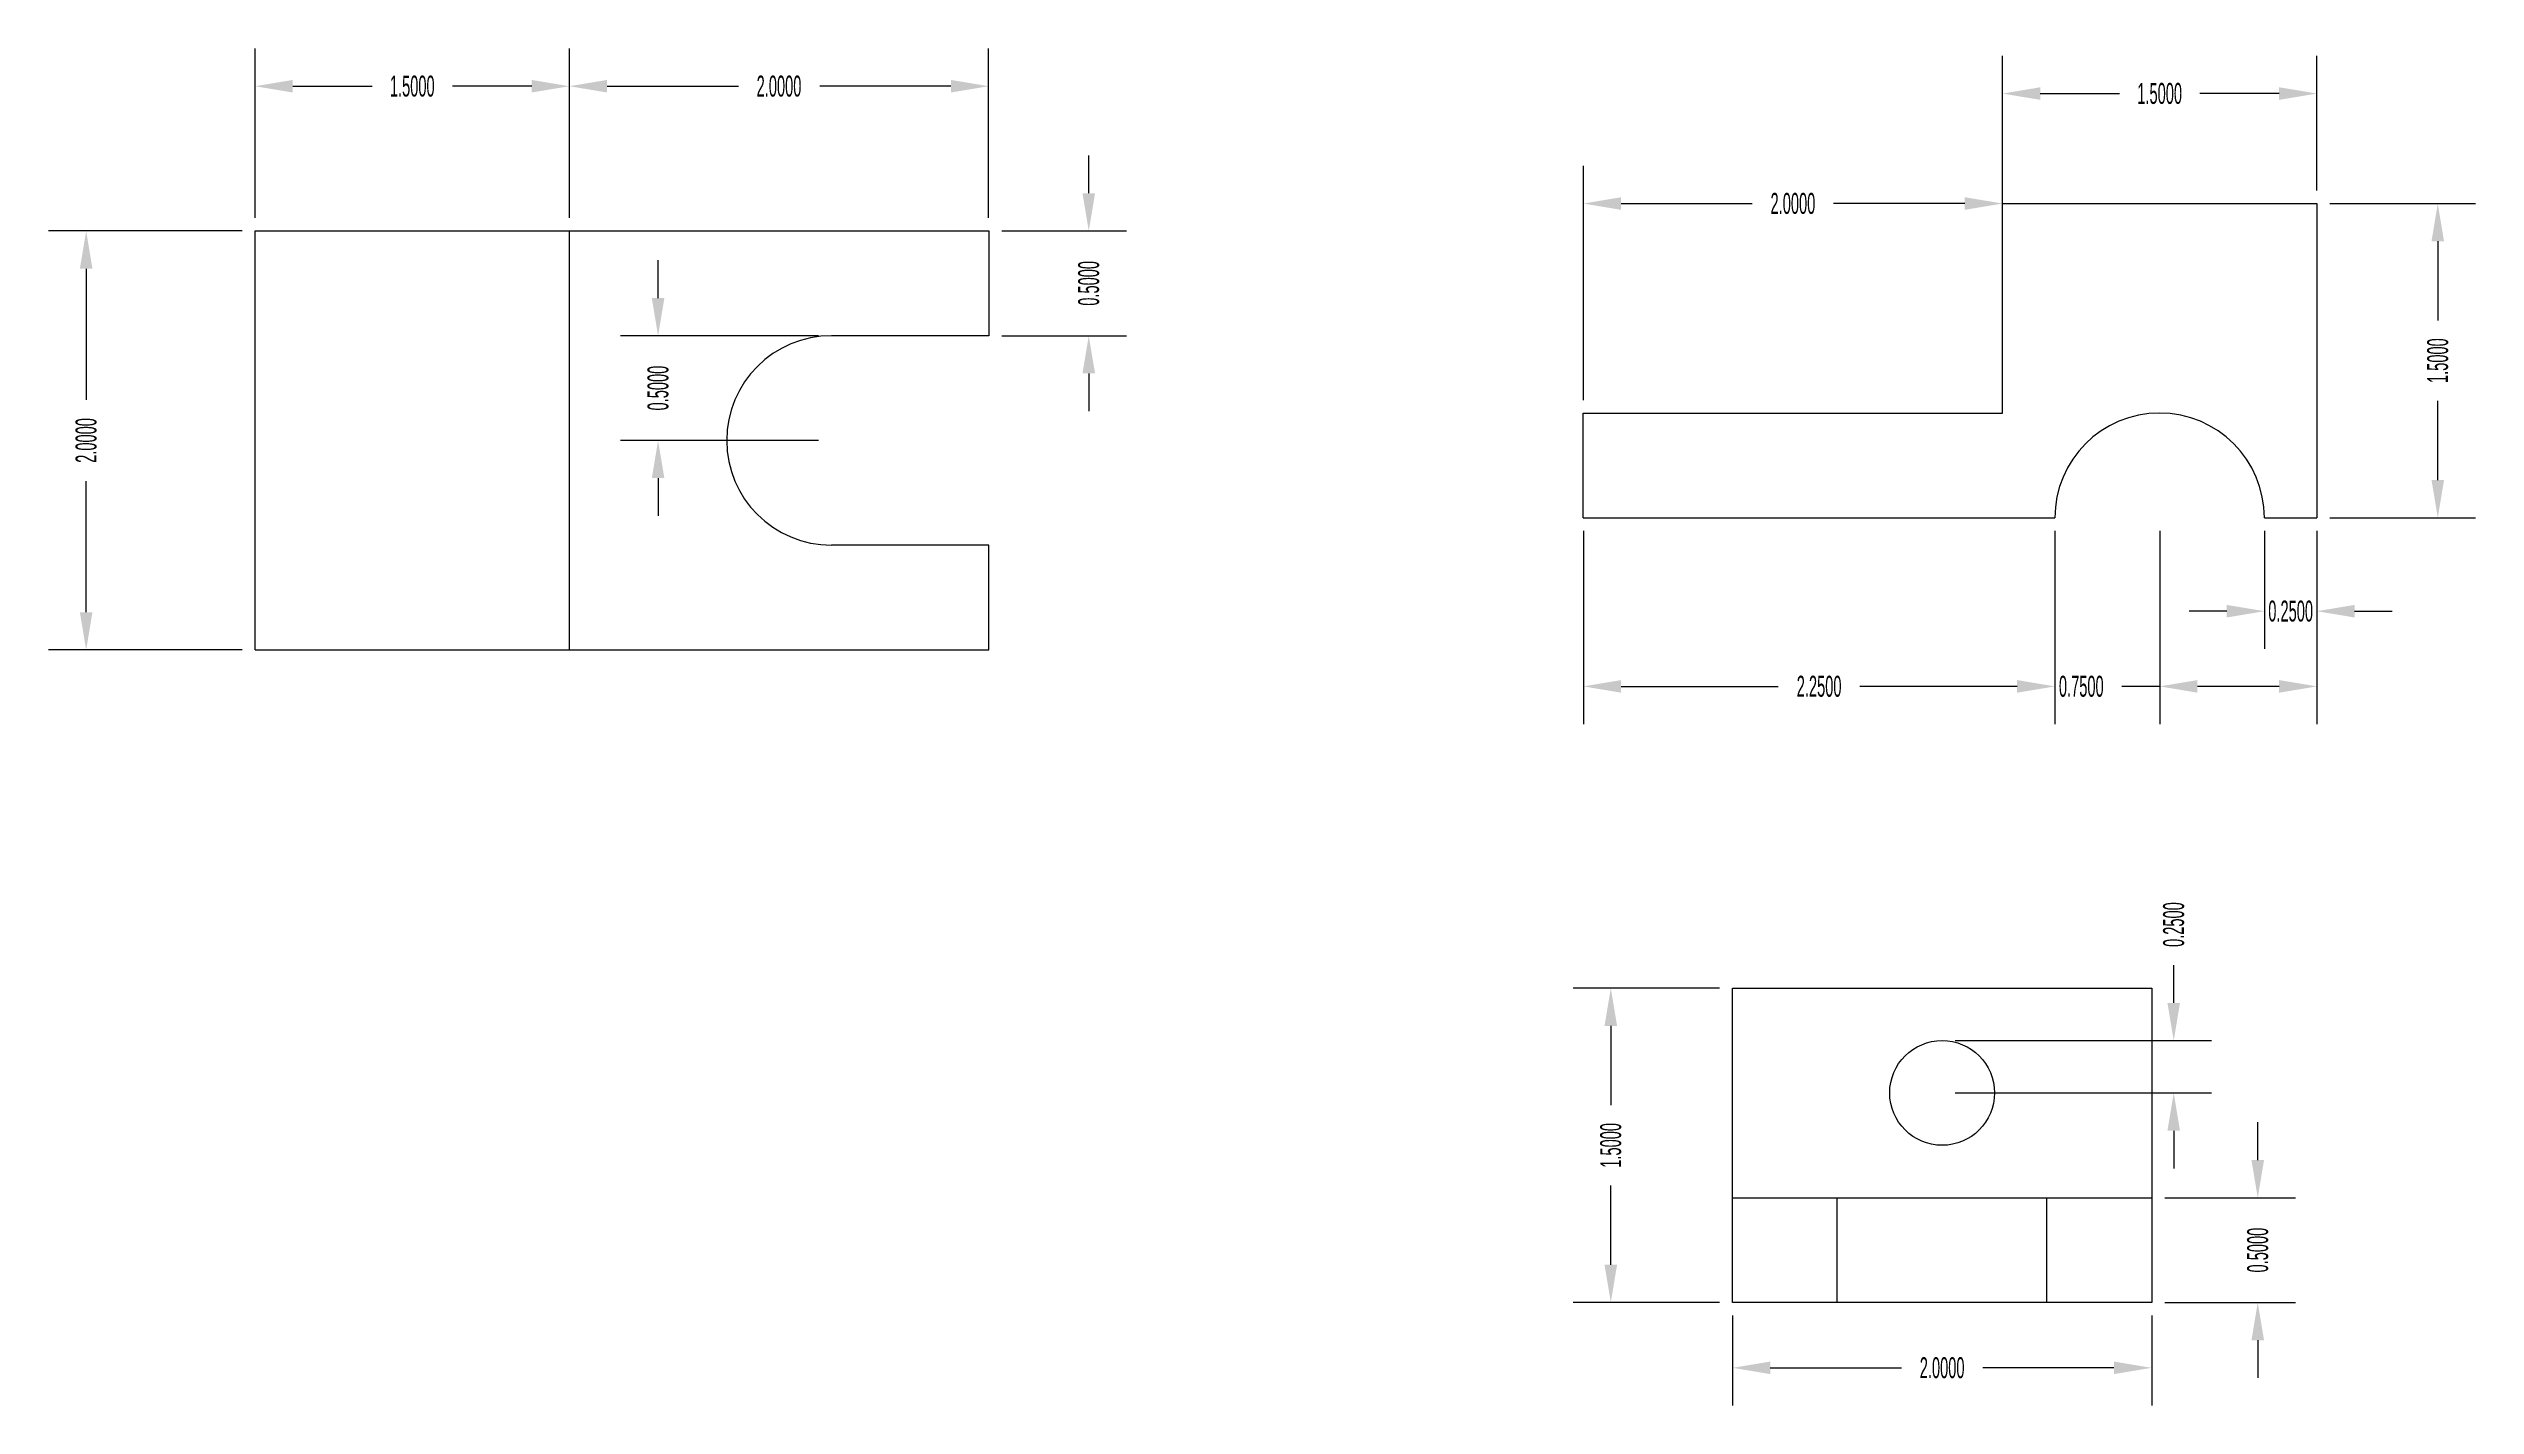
# Model space of a CAD drawing. Header units: millimetres. Extents: x 0.7 to 12.3, y 0.1 to 6.5.
import ezdxf

# ---------------------------------------------------------------- set-up
doc = ezdxf.new("R2010")
doc.units = ezdxf.units.MM
doc.layers.add('Dimensions', color=21, linetype='Continuous')
doc.styles.get("Standard").update_dxf_attribs({"font": 'arial.ttf', "width": 0.5, "height": 0.1})
doc.dimstyles.get("Standard").update_dxf_attribs({"dimtxt": 0.001, "dimasz": 0.18, "dimexe": 0.18, "dimexo": 0.0625, "dimgap": 0.09, "dimtad": 0, "dimdec": 4, "dimzin": 0, "dimdsep": 46, "dimtxsty": 'Standard', "dimcen": 0.09, "dimadec": 0, "dimazin": 0, "dimtfac": 1, "dimtdec": 4, "dimtofl": 0, "dimtmove": 0, "dimatfit": 3, "dimfxl": 1, "dimtolj": 1, "dimtzin": 0, "dimarcsym": 0})

# ---------------------------------------------------------------- blocks, each defined once
blk = doc.blocks.new('*D6')
at = {"layer": 'Defpoints', "color": 0, "transparency": 16777216}
for p in [(10.026, 6.325), (10.026, 5.8), (11.526, 5.8)]:
    blk.add_point(p, dxfattribs=at)
at = {"layer": 'Dimensions', "color": 0, "lineweight": -2, "transparency": 16777216}
for p, q in [((10.026, 5.862), (10.026, 6.505)), ((11.526, 5.862), (11.526, 6.505)), ((10.206, 6.325), (10.584, 6.325)), ((11.346, 6.325), (10.967, 6.325))]:
    blk.add_line(p, q, dxfattribs=at)
at = {"layer": 'Dimensions', "color": 0, "transparency": 16777216}
for points in [[(10.206, 6.355), (10.206, 6.295), (10.026, 6.325)], [(11.346, 6.355), (11.346, 6.295), (11.526, 6.325)]]:
    blk.add_solid(points, dxfattribs=at)
at = {"layer": 'Dimensions', "color": 0, "transparency": 16777216, "insert": (10.776, 6.325), "char_height": 0.1, "attachment_point": 5}
blk.add_mtext('\\A1;1.5000', dxfattribs=at)
blk = doc.blocks.new('*D7')
at = {"layer": 'Defpoints', "color": 0, "transparency": 16777216}
for p in [(11.526, 5.8), (11.526, 4.3), (12.103, 4.3)]:
    blk.add_point(p, dxfattribs=at)
at = {"layer": 'Dimensions', "color": 0, "lineweight": -2, "transparency": 16777216}
for p, q in [((11.588, 5.8), (12.283, 5.8)), ((12.103, 5.62), (12.103, 5.241)), ((12.103, 4.48), (12.103, 4.858)), ((11.588, 4.3), (12.283, 4.3))]:
    blk.add_line(p, q, dxfattribs=at)
at = {"layer": 'Dimensions', "color": 0, "transparency": 16777216}
for points in [[(12.073, 5.62), (12.133, 5.62), (12.103, 5.8)], [(12.073, 4.48), (12.133, 4.48), (12.103, 4.3)]]:
    blk.add_solid(points, dxfattribs=at)
at = {"layer": 'Dimensions', "color": 0, "transparency": 16777216, "insert": (12.103, 5.05), "char_height": 0.1, "attachment_point": 5, "rotation": 90}
blk.add_mtext('\\A1;1.5000', dxfattribs=at)
blk = doc.blocks.new('*D8')
at = {"layer": 'Defpoints', "color": 0, "transparency": 16777216}
for p in [(11.276, 4.3), (11.526, 4.3), (11.276, 3.854)]:
    blk.add_point(p, dxfattribs=at)
at = {"layer": 'Dimensions', "color": 0, "lineweight": -2, "transparency": 16777216}
for p, q in [((11.276, 4.237), (11.276, 3.674)), ((11.526, 4.237), (11.526, 3.674)), ((11.096, 3.854), (10.916, 3.854)), ((11.706, 3.854), (11.886, 3.854))]:
    blk.add_line(p, q, dxfattribs=at)
at = {"layer": 'Dimensions', "color": 0, "transparency": 16777216}
for points in [[(11.096, 3.884), (11.096, 3.824), (11.276, 3.854)], [(11.706, 3.884), (11.706, 3.824), (11.526, 3.854)]]:
    blk.add_solid(points, dxfattribs=at)
at = {"layer": 'Dimensions', "color": 0, "transparency": 16777216, "insert": (11.401, 3.854), "char_height": 0.1, "attachment_point": 5}
blk.add_mtext('\\A1;0.2500', dxfattribs=at)
blk = doc.blocks.new('*D9')
at = {"layer": 'Defpoints', "color": 0, "transparency": 16777216}
for p in [(10.776, 4.3), (11.526, 4.3), (10.776, 3.495)]:
    blk.add_point(p, dxfattribs=at)
at = {"layer": 'Dimensions', "color": 0, "lineweight": -2, "transparency": 16777216}
for p, q in [((10.776, 4.237), (10.776, 3.315)), ((11.526, 4.237), (11.526, 3.315)), ((10.776, 3.495), (10.596, 3.495)), ((11.346, 3.495), (10.956, 3.495))]:
    blk.add_line(p, q, dxfattribs=at)
at = {"layer": 'Dimensions', "color": 0, "transparency": 16777216}
for points in [[(10.956, 3.525), (10.956, 3.465), (10.776, 3.495)], [(11.346, 3.525), (11.346, 3.465), (11.526, 3.495)]]:
    blk.add_solid(points, dxfattribs=at)
at = {"layer": 'Dimensions', "color": 0, "transparency": 16777216, "insert": (10.402, 3.495), "char_height": 0.1, "attachment_point": 5}
blk.add_mtext('\\A1;0.7500', dxfattribs=at)
blk = doc.blocks.new('*D10')
at = {"layer": 'Defpoints', "color": 0, "transparency": 16777216}
for p in [(10.026, 5.8), (8.026, 4.8), (10.026, 4.8)]:
    blk.add_point(p, dxfattribs=at)
at = {"layer": 'Dimensions', "color": 0, "lineweight": -2, "transparency": 16777216}
for p, q in [((8.026, 4.862), (8.026, 5.98)), ((10.026, 4.862), (10.026, 5.98)), ((8.206, 5.8), (8.831, 5.8)), ((9.846, 5.8), (9.22, 5.8))]:
    blk.add_line(p, q, dxfattribs=at)
at = {"layer": 'Dimensions', "color": 0, "transparency": 16777216}
for points in [[(8.206, 5.83), (8.206, 5.77), (8.026, 5.8)], [(9.846, 5.83), (9.846, 5.77), (10.026, 5.8)]]:
    blk.add_solid(points, dxfattribs=at)
at = {"layer": 'Dimensions', "color": 0, "transparency": 16777216, "insert": (9.026, 5.8), "char_height": 0.1, "attachment_point": 5}
blk.add_mtext('\\A1;2.0000', dxfattribs=at)
blk = doc.blocks.new('*D11')
at = {"layer": 'Defpoints', "color": 0, "transparency": 16777216}
for p in [(8.026, 4.3), (10.276, 4.3), (8.026, 3.495)]:
    blk.add_point(p, dxfattribs=at)
at = {"layer": 'Dimensions', "color": 0, "lineweight": -2, "transparency": 16777216}
for p, q in [((8.026, 4.237), (8.026, 3.315)), ((10.276, 4.237), (10.276, 3.315)), ((8.206, 3.495), (8.956, 3.495)), ((10.096, 3.495), (9.345, 3.495))]:
    blk.add_line(p, q, dxfattribs=at)
at = {"layer": 'Dimensions', "color": 0, "transparency": 16777216}
for points in [[(8.206, 3.525), (8.206, 3.465), (8.026, 3.495)], [(10.096, 3.525), (10.096, 3.465), (10.276, 3.495)]]:
    blk.add_solid(points, dxfattribs=at)
at = {"layer": 'Dimensions', "color": 0, "transparency": 16777216, "insert": (9.151, 3.495), "char_height": 0.1, "attachment_point": 5}
blk.add_mtext('\\A1;2.2500', dxfattribs=at)
blk = doc.blocks.new('*D12')
at = {"layer": 'Defpoints', "color": 0, "transparency": 16777216}
for p in [(5.188, 5.669), (5.188, 5.169), (5.666, 5.169)]:
    blk.add_point(p, dxfattribs=at)
at = {"layer": 'Dimensions', "color": 0, "lineweight": -2, "transparency": 16777216}
for p, q in [((5.666, 5.849), (5.666, 6.029)), ((5.251, 5.669), (5.846, 5.669)), ((5.251, 5.169), (5.846, 5.169)), ((5.666, 4.989), (5.666, 4.809))]:
    blk.add_line(p, q, dxfattribs=at)
at = {"layer": 'Dimensions', "color": 0, "transparency": 16777216}
for points in [[(5.636, 5.849), (5.696, 5.849), (5.666, 5.669)], [(5.636, 4.989), (5.696, 4.989), (5.666, 5.169)]]:
    blk.add_solid(points, dxfattribs=at)
at = {"layer": 'Dimensions', "color": 0, "transparency": 16777216, "insert": (5.666, 5.419), "char_height": 0.1, "attachment_point": 5, "rotation": 90}
blk.add_mtext('\\A1;0.5000', dxfattribs=at)
blk = doc.blocks.new('*D13')
at = {"layer": 'Defpoints', "color": 0, "transparency": 16777216}
for p in [(3.188, 6.36), (3.188, 5.669), (5.188, 5.669)]:
    blk.add_point(p, dxfattribs=at)
at = {"layer": 'Dimensions', "color": 0, "lineweight": -2, "transparency": 16777216}
for p, q in [((3.188, 5.731), (3.188, 6.54)), ((5.188, 5.731), (5.188, 6.54)), ((3.368, 6.36), (3.994, 6.36)), ((5.008, 6.36), (4.383, 6.36))]:
    blk.add_line(p, q, dxfattribs=at)
at = {"layer": 'Dimensions', "color": 0, "transparency": 16777216}
for points in [[(3.368, 6.39), (3.368, 6.33), (3.188, 6.36)], [(5.008, 6.39), (5.008, 6.33), (5.188, 6.36)]]:
    blk.add_solid(points, dxfattribs=at)
at = {"layer": 'Dimensions', "color": 0, "transparency": 16777216, "insert": (4.188, 6.36), "char_height": 0.1, "attachment_point": 5}
blk.add_mtext('\\A1;2.0000', dxfattribs=at)
blk = doc.blocks.new('*D14')
at = {"layer": 'Defpoints', "color": 0, "transparency": 16777216}
for p in [(3.188, 6.36), (1.688, 5.669), (3.188, 5.669)]:
    blk.add_point(p, dxfattribs=at)
at = {"layer": 'Dimensions', "color": 0, "lineweight": -2, "transparency": 16777216}
for p, q in [((1.688, 5.731), (1.688, 6.54)), ((3.188, 5.731), (3.188, 6.54)), ((1.868, 6.36), (2.247, 6.36)), ((3.008, 6.36), (2.63, 6.36))]:
    blk.add_line(p, q, dxfattribs=at)
at = {"layer": 'Dimensions', "color": 0, "transparency": 16777216}
for points in [[(1.868, 6.39), (1.868, 6.33), (1.688, 6.36)], [(3.008, 6.39), (3.008, 6.33), (3.188, 6.36)]]:
    blk.add_solid(points, dxfattribs=at)
at = {"layer": 'Dimensions', "color": 0, "transparency": 16777216, "insert": (2.438, 6.36), "char_height": 0.1, "attachment_point": 5}
blk.add_mtext('\\A1;1.5000', dxfattribs=at)
blk = doc.blocks.new('*D15')
at = {"layer": 'Defpoints', "color": 0, "transparency": 16777216}
for p in [(1.688, 5.669), (0.882, 3.669), (1.688, 3.669)]:
    blk.add_point(p, dxfattribs=at)
at = {"layer": 'Dimensions', "color": 0, "lineweight": -2, "transparency": 16777216}
for p, q in [((1.626, 5.669), (0.702, 5.669)), ((0.882, 5.489), (0.882, 4.863)), ((0.882, 3.849), (0.882, 4.475)), ((1.626, 3.669), (0.702, 3.669))]:
    blk.add_line(p, q, dxfattribs=at)
at = {"layer": 'Dimensions', "color": 0, "transparency": 16777216}
for points in [[(0.852, 5.489), (0.912, 5.489), (0.882, 5.669)], [(0.852, 3.849), (0.912, 3.849), (0.882, 3.669)]]:
    blk.add_solid(points, dxfattribs=at)
at = {"layer": 'Dimensions', "color": 0, "transparency": 16777216, "insert": (0.882, 4.669), "char_height": 0.1, "attachment_point": 5, "rotation": 90}
blk.add_mtext('\\A1;2.0000', dxfattribs=at)
blk = doc.blocks.new('*D16')
at = {"layer": 'Defpoints', "color": 0, "transparency": 16777216}
for p in [(3.611, 5.169), (4.438, 5.169), (4.438, 4.669)]:
    blk.add_point(p, dxfattribs=at)
at = {"layer": 'Dimensions', "color": 0, "lineweight": -2, "transparency": 16777216}
for p, q in [((3.611, 5.349), (3.611, 5.529)), ((4.376, 5.169), (3.431, 5.169)), ((4.376, 4.669), (3.431, 4.669)), ((3.611, 4.489), (3.611, 4.309))]:
    blk.add_line(p, q, dxfattribs=at)
at = {"layer": 'Dimensions', "color": 0, "transparency": 16777216}
for points in [[(3.581, 5.349), (3.641, 5.349), (3.611, 5.169)], [(3.581, 4.489), (3.641, 4.489), (3.611, 4.669)]]:
    blk.add_solid(points, dxfattribs=at)
at = {"layer": 'Dimensions', "color": 0, "transparency": 16777216, "insert": (3.611, 4.919), "char_height": 0.1, "attachment_point": 5, "rotation": 90}
blk.add_mtext('\\A1;0.5000', dxfattribs=at)
blk = doc.blocks.new('*D17')
at = {"layer": 'Defpoints', "color": 0, "transparency": 16777216}
for p in [(10.738, 1.054), (10.738, 0.554), (11.244, 0.554)]:
    blk.add_point(p, dxfattribs=at)
at = {"layer": 'Dimensions', "color": 0, "lineweight": -2, "transparency": 16777216}
for p, q in [((11.244, 1.234), (11.244, 1.414)), ((10.8, 1.054), (11.424, 1.054)), ((10.8, 0.554), (11.424, 0.554)), ((11.244, 0.374), (11.244, 0.194))]:
    blk.add_line(p, q, dxfattribs=at)
at = {"layer": 'Dimensions', "color": 0, "transparency": 16777216}
for points in [[(11.214, 1.234), (11.274, 1.234), (11.244, 1.054)], [(11.214, 0.374), (11.274, 0.374), (11.244, 0.554)]]:
    blk.add_solid(points, dxfattribs=at)
at = {"layer": 'Dimensions', "color": 0, "transparency": 16777216, "insert": (11.244, 0.804), "char_height": 0.1, "attachment_point": 5, "rotation": 90}
blk.add_mtext('\\A1;0.5000', dxfattribs=at)
blk = doc.blocks.new('*D18')
at = {"layer": 'Defpoints', "color": 0, "transparency": 16777216}
for p in [(9.738, 1.804), (10.843, 1.804), (9.738, 1.554)]:
    blk.add_point(p, dxfattribs=at)
at = {"layer": 'Dimensions', "color": 0, "lineweight": -2, "transparency": 16777216}
for p, q in [((10.843, 1.984), (10.843, 2.164)), ((9.8, 1.804), (11.023, 1.804)), ((9.8, 1.554), (11.023, 1.554)), ((10.843, 1.374), (10.843, 1.194))]:
    blk.add_line(p, q, dxfattribs=at)
at = {"layer": 'Dimensions', "color": 0, "transparency": 16777216}
for points in [[(10.813, 1.984), (10.873, 1.984), (10.843, 1.804)], [(10.813, 1.374), (10.873, 1.374), (10.843, 1.554)]]:
    blk.add_solid(points, dxfattribs=at)
at = {"layer": 'Dimensions', "color": 0, "transparency": 16777216, "insert": (10.843, 2.358), "char_height": 0.1, "attachment_point": 5, "rotation": 90}
blk.add_mtext('\\A1;0.2500', dxfattribs=at)
blk = doc.blocks.new('*D19')
at = {"layer": 'Defpoints', "color": 0, "transparency": 16777216}
for p in [(8.157, 2.054), (8.738, 2.054), (8.738, 0.554)]:
    blk.add_point(p, dxfattribs=at)
at = {"layer": 'Dimensions', "color": 0, "lineweight": -2, "transparency": 16777216}
for p, q in [((8.675, 2.054), (7.977, 2.054)), ((8.157, 1.874), (8.157, 1.496)), ((8.157, 0.734), (8.157, 1.113)), ((8.675, 0.554), (7.977, 0.554))]:
    blk.add_line(p, q, dxfattribs=at)
at = {"layer": 'Dimensions', "color": 0, "transparency": 16777216}
for points in [[(8.127, 1.874), (8.187, 1.874), (8.157, 2.054)], [(8.127, 0.734), (8.187, 0.734), (8.157, 0.554)]]:
    blk.add_solid(points, dxfattribs=at)
at = {"layer": 'Dimensions', "color": 0, "transparency": 16777216, "insert": (8.157, 1.304), "char_height": 0.1, "attachment_point": 5, "rotation": 90}
blk.add_mtext('\\A1;1.5000', dxfattribs=at)
blk = doc.blocks.new('*D20')
at = {"layer": 'Defpoints', "color": 0, "transparency": 16777216}
for p in [(8.738, 0.554), (10.738, 0.554), (10.738, 0.242)]:
    blk.add_point(p, dxfattribs=at)
at = {"layer": 'Dimensions', "color": 0, "lineweight": -2, "transparency": 16777216}
for p, q in [((8.738, 0.492), (8.738, 0.062)), ((10.738, 0.492), (10.738, 0.062)), ((8.918, 0.242), (9.544, 0.242)), ((10.558, 0.242), (9.932, 0.242))]:
    blk.add_line(p, q, dxfattribs=at)
at = {"layer": 'Dimensions', "color": 0, "transparency": 16777216}
for points in [[(8.918, 0.272), (8.918, 0.212), (8.738, 0.242)], [(10.558, 0.272), (10.558, 0.212), (10.738, 0.242)]]:
    blk.add_solid(points, dxfattribs=at)
at = {"layer": 'Dimensions', "color": 0, "transparency": 16777216, "insert": (9.738, 0.242), "char_height": 0.1, "attachment_point": 5}
blk.add_mtext('\\A1;2.0000', dxfattribs=at)

msp = doc.modelspace()

# ---------------------------------------------------------------- linework, layer by layer
for p, q in [((10.02559, 4.79983), (10.02559, 5.79983)), ((10.02559, 5.79983), (11.52559, 5.79983)), ((11.52559, 5.79983), (11.52559, 4.29983)), ((1.68847, 3.66896), (1.68847, 5.66896)), ((1.68847, 5.66896), (5.18847, 5.66896)), ((3.18847, 3.66896), (3.18847, 5.66896)), ((5.18847, 5.66896), (5.18847, 5.16896)), ((5.18847, 5.16896), (4.43847, 5.16896)), ((8.02559, 4.29983), (8.02559, 4.79983)), ((8.02559, 4.79983), (10.02559, 4.79983)), ((8.02559, 4.29983), (10.27559, 4.29983)), ((11.27559, 4.29983), (11.52559, 4.29983)), ((5.18847, 4.16896), (4.43847, 4.16896)), ((5.18847, 3.66896), (5.18847, 4.16896)), ((1.68847, 3.66896), (5.18847, 3.66896)), ((1.68847, 3.66896), (3.18847, 3.66896)), ((8.73782, 1.05428), (10.73782, 1.05428)), ((9.23782, 0.55428), (9.23782, 1.05428)), ((10.23782, 0.55428), (10.23782, 1.05428))]:
    msp.add_line(p, q)
msp.add_lwpolyline([(8.73782, 2.05428), (10.73782, 2.05428), (10.73782, 0.55428), (8.73782, 0.55428)], close=True)
msp.add_circle((9.73782, 1.55428), 0.25)
for centre, start, end in [((4.43847, 4.66896), 90, 270), ((10.77559, 4.29983), 0, 180)]:
    msp.add_arc(centre, 0.5, start, end)

# ---------------------------------------------------------------- dimensions: what is measured, and where the dimension line sits
at = {"layer": 'Dimensions'}
for base, p1, p2, picture, middle in [((3.18847, 6.36), (1.68847, 5.66896), (3.18847, 5.66896), '*D14', (2.43847, 6.36)), ((3.18847, 6.36), (5.18847, 5.66896), (3.18847, 5.66896), '*D13', (4.18847, 6.36)), ((10.02559, 6.32456), (11.52559, 5.79983), (10.02559, 5.79983), '*D6', (10.77559, 6.32456)), ((10.02559, 5.79983), (8.02559, 4.79983), (10.02559, 4.79983), '*D10', (9.02559, 5.79983)), ((8.02559, 3.49525), (10.27559, 4.29983), (8.02559, 4.29983), '*D11', (9.15059, 3.49525)), ((10.77559, 3.49525), (11.52559, 4.29983), (10.77559, 4.29983), '*D9', (10.40189, 3.49525)), ((10.73782, 0.24227), (8.73782, 0.55428), (10.73782, 0.55428), '*D20', (9.73782, 0.24227))]:
    dim = msp.add_linear_dim(base=base, p1=p1, p2=p2, dimstyle='Standard', dxfattribs=at)
    dim.commit()
    dim.dimension.update_dxf_attribs({"geometry": picture, "text_midpoint": middle})
for base, p1, p2, picture, middle in [((5.66624, 5.16896), (5.18847, 5.66896), (5.18847, 5.16896), '*D12', (5.66624, 5.41896)), ((12.10281, 4.29983), (11.52559, 5.79983), (11.52559, 4.29983), '*D7', (12.10281, 5.04983)), ((0.88249, 3.66896), (1.68847, 5.66896), (1.68847, 3.66896), '*D15', (0.88249, 4.66896)), ((3.61052, 5.16896), (4.43847, 4.66896), (4.43847, 5.16896), '*D16', (3.61052, 4.91896)), ((10.84269, 1.80428), (9.73782, 1.55428), (9.73782, 1.80428), '*D18', (10.84269, 2.35798)), ((8.15677, 2.05428), (8.73782, 0.55428), (8.73782, 2.05428), '*D19', (8.15677, 1.30428)), ((11.24413, 0.55428), (10.73782, 1.05428), (10.73782, 0.55428), '*D17', (11.24413, 0.80428))]:
    dim = msp.add_linear_dim(base=base, p1=p1, p2=p2, angle=90, dimstyle='Standard', dxfattribs=at)
    dim.commit()
    dim.dimension.update_dxf_attribs({"geometry": picture, "text_midpoint": middle})
dim = msp.add_linear_dim(base=(11.27559, 3.85435), p1=(11.52559, 4.29983), p2=(11.27559, 4.29983), dimstyle='Standard', dxfattribs=at)
dim.commit()
dim.dimension.update_dxf_attribs({"geometry": '*D8', "text_midpoint": (11.40059, 3.85435), "dimtype": 160})

doc.saveas('drawing.dxf')
